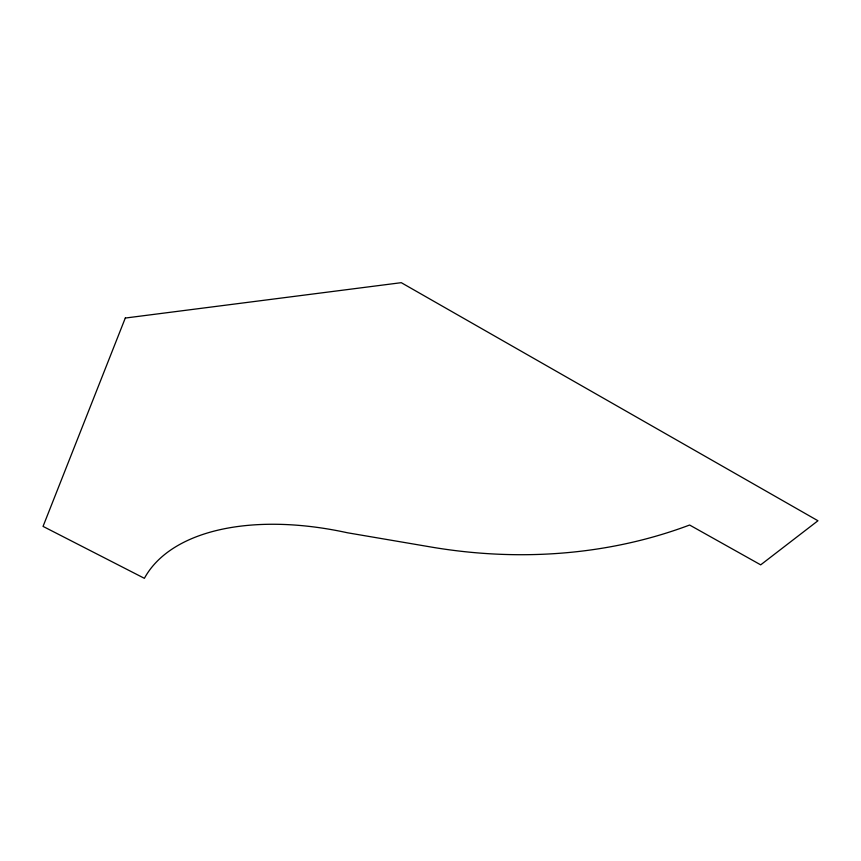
<?xml version="1.0" encoding="UTF-8"?>
<svg xmlns="http://www.w3.org/2000/svg" width="861" height="861" viewBox="0 0 861 861"><rect width="100%" height="100%" fill="white"/><g stroke="black" fill="none" stroke-linecap="round" stroke-linejoin="round"><path stroke-width="1.29" d="M125.286 318.053L43.05 526.394L144.39 578.323A231.749 126.481 20.1 0 1 347.413 532.765L431.307 547.069A504.32 427.842 29.2 0 0 689.618 525.027L760.693 564.848L817.95 520.754L401.269 282.677L125.286 318.053"/></g></svg>
